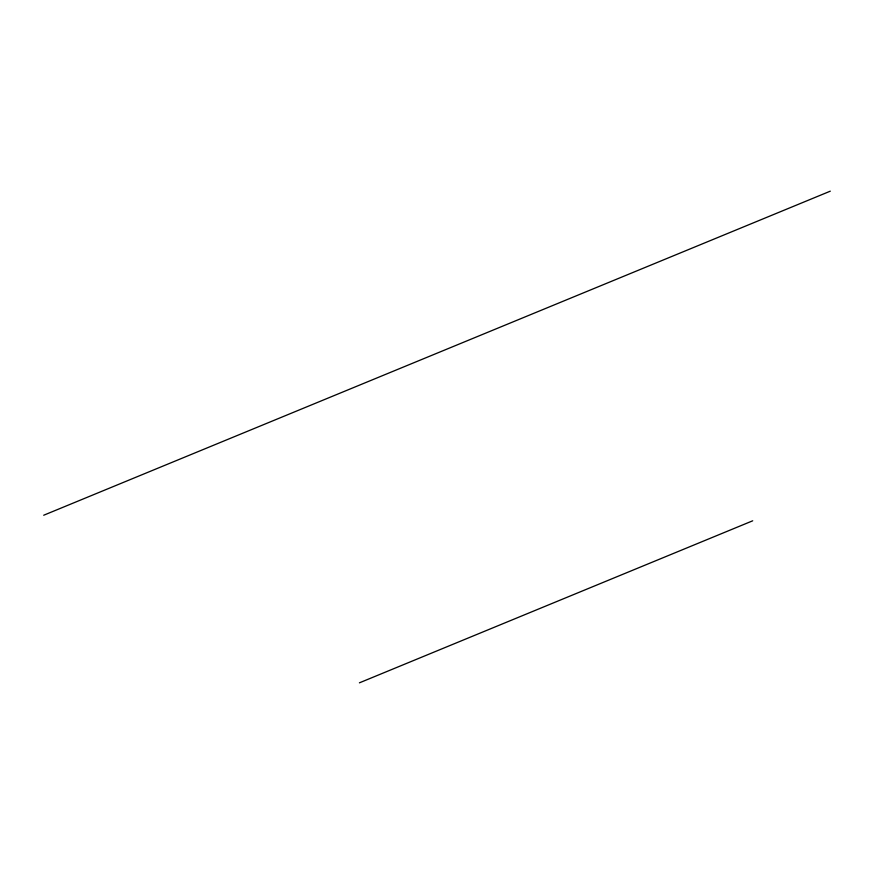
<?xml version="1.0" encoding="UTF-8"?>
<svg xmlns="http://www.w3.org/2000/svg" width="874" height="874" viewBox="0 0 874 874"><rect width="100%" height="100%" fill="white"/><g stroke="black" fill="none" stroke-linecap="round" stroke-linejoin="round"><path stroke-width="1.31" d="M43.7 515.234L830.3 191.166M359.411 682.834L752.711 520.795"/></g></svg>
